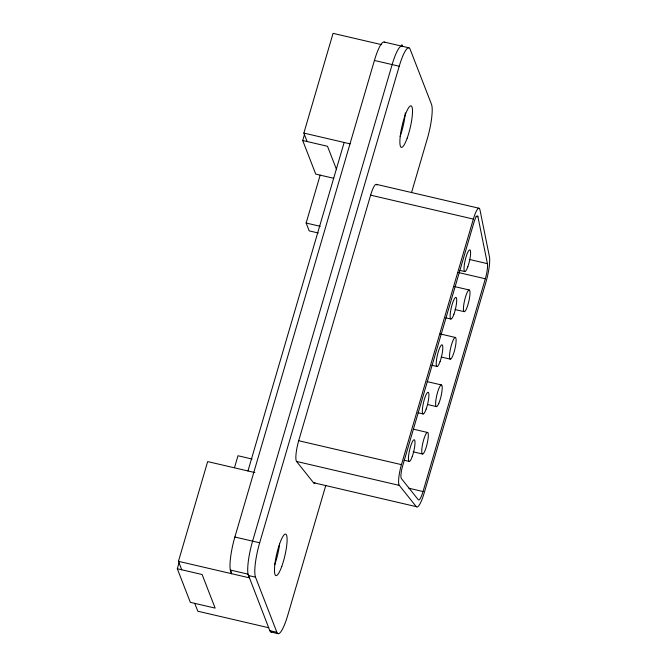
<?xml version="1.0" encoding="UTF-8"?>
<svg xmlns="http://www.w3.org/2000/svg" width="667" height="667" viewBox="0 0 667 667"><rect width="100%" height="100%" fill="white"/><g stroke="black" fill="none" stroke-linecap="round" stroke-linejoin="round"><path stroke-width="1" d="M181.732 569.776L178.456 561.322L207.662 461.589L254.877 472.578M307.137 141.537L303.86 133.083L333.058 33.35L381.19 44.556M177.305 568.743L202.109 574.52L215.141 608.112L190.337 602.343L177.305 568.743L179.056 562.765M333.75 178.297L315.741 174.104L302.71 140.512L304.46 134.526M234.492 467.717L237.994 455.744L252.101 459.029M318.251 232.991L309.188 230.882L306.145 223.028L320.168 175.129M247.957 470.969L344.155 142.471M178.456 561.322L249.316 577.822L248.041 574.162L230.332 570.035L231.599 573.695L230.332 570.035A27.822 5.444 -76.9 0 1 234.876 537.027L374.42 60.464A27.822 5.444 -76.9 0 1 384.809 42.505M401.901 46.173A27.822 5.444 -76.9 0 0 392.138 64.591L252.585 541.145A27.822 5.444 -76.9 0 0 248.041 574.162L269.802 630.632L276.88 632.283L255.503 577.163A27.822 5.444 -76.9 0 1 259.671 542.796L399.225 66.233A27.822 5.444 -76.9 0 1 410.105 49.191L431.491 104.31A27.822 5.444 -76.9 0 1 427.322 138.678L411.522 192.63M416.25 506.637L399.3 485.384A16.475 3.227 -76.9 0 1 401.442 464.641L473.353 219.076A16.35 3.202 -76.9 0 1 479.973 209.888L489.436 256.737A21.211 4.152 -76.9 0 1 486.018 281.816L424.145 493.105A21.211 4.152 -76.9 0 1 416.25 506.637L313.515 482.716L296.557 461.456A16.475 3.227 -76.9 0 1 298.699 440.72L370.61 195.156A16.35 3.202 -76.9 0 1 376.246 184.317L478.989 208.237M325.804 485.359L287.769 615.241A27.822 5.444 -76.9 0 1 276.88 632.283M477.947 216.792A9.888 1.934 -76.9 0 0 473.954 222.394L402.635 465.95A9.888 1.934 -76.9 0 0 401.317 478.472L418.276 499.733A12.723 2.493 -76.9 0 0 423.036 491.529L485.334 278.773A12.723 2.493 -76.9 0 0 487.41 263.648L477.947 216.792L475.93 216.325M384.184 42.054L408.979 47.824M374.42 60.464L399.225 66.233M303.86 133.083L350.083 143.847M302.71 140.512L327.505 146.281L336.443 169.318M370.61 195.156L473.353 219.076M469.276 259.421L487.41 263.648M306.145 223.028L320.243 226.313M459.696 270.352L464.757 271.536M458.129 272.444L485.334 278.773M454.102 286.468L469.285 290.003A11.131 2.176 -76.9 0 1 467.242 306.837A11.131 2.176 -76.9 0 1 463.648 305.653A11.131 2.176 -76.9 0 1 469.285 290.003M455.052 309.538L464.165 311.656M445.798 317.825L450.859 319.001M440.203 333.934L455.386 337.469A11.131 2.176 -76.9 0 1 453.343 354.302A11.131 2.176 -76.9 0 1 449.75 353.118A11.131 2.176 -76.9 0 1 455.386 337.469M441.154 357.003L450.267 359.129M431.891 365.291L436.96 366.466M427.13 381.616L441.304 384.917M427.439 404.494L436.543 406.612M417.992 412.756L423.053 413.932M413.607 429.231L427.78 432.533A11.131 2.176 -76.9 0 1 425.212 450.117A11.131 2.176 -76.9 0 1 422.078 447.065A11.131 2.176 -76.9 0 1 427.78 432.533M413.156 451.817L422.269 453.944M404.094 460.222L409.154 461.406M298.699 440.72L401.442 464.641M296.557 461.456L399.3 485.384M408.929 488.244L423.036 491.529M234.876 537.027L259.671 542.796M248.416 575.513L255.503 577.163M268.668 627.722L197.807 611.222L194.764 603.368M270.927 631.999L278.006 633.65M401.901 44.656L402.651 46.582M405.294 112.923A21.327 4.177 -76.9 0 1 400.108 136.485M279.615 543.964A21.327 4.177 -76.9 0 1 274.704 564.716M314.999 482.858A21.211 4.152 -76.9 0 1 313.515 482.716M376.663 184.551A16.35 3.202 -76.9 0 1 376.988 185.101M271.652 631.991A27.822 5.444 -76.9 0 1 269.802 630.632M407.187 138.127A21.327 4.177 -76.9 0 0 411.105 105.87A21.327 4.177 -76.9 0 0 400.292 135.86A21.327 4.177 -76.9 0 0 407.187 138.127M281.791 566.366A21.327 4.177 -76.9 0 0 285.701 534.1A21.327 4.177 -76.9 0 0 274.896 564.099A21.327 4.177 -76.9 0 0 281.791 566.366M412.231 456.578A11.131 2.176 -76.9 0 0 414.274 439.745A11.131 2.176 -76.9 0 0 408.638 455.394A11.131 2.176 -76.9 0 0 412.231 456.578M426.138 409.113A11.131 2.176 -76.9 0 0 428.181 392.279A11.131 2.176 -76.9 0 0 422.536 407.929A11.131 2.176 -76.9 0 0 426.138 409.113M440.037 361.647A11.131 2.176 -76.9 0 0 442.079 344.814A11.131 2.176 -76.9 0 0 436.435 360.463A11.131 2.176 -76.9 0 0 440.037 361.647M453.935 314.182A11.131 2.176 -76.9 0 0 455.978 297.349A11.131 2.176 -76.9 0 0 450.342 312.998A11.131 2.176 -76.9 0 0 453.935 314.182M467.834 266.708A11.131 2.176 -76.9 0 0 469.876 249.875A11.131 2.176 -76.9 0 0 464.24 265.524A11.131 2.176 -76.9 0 0 467.834 266.708M438.853 403.285A11.131 2.176 -76.9 0 0 441.812 385.234A11.131 2.176 -76.9 0 0 436.101 398.783A11.131 2.176 -76.9 0 0 438.853 403.285"/></g></svg>
